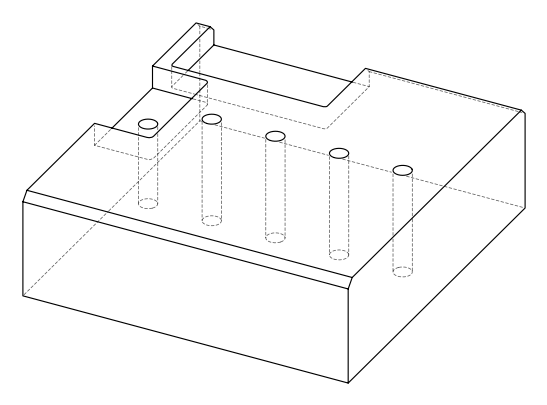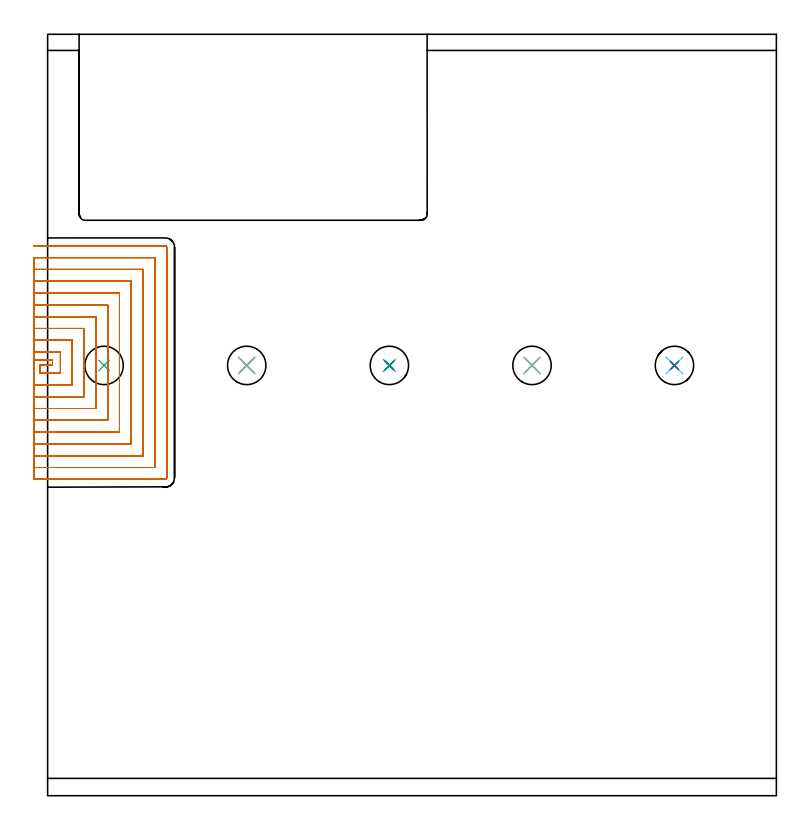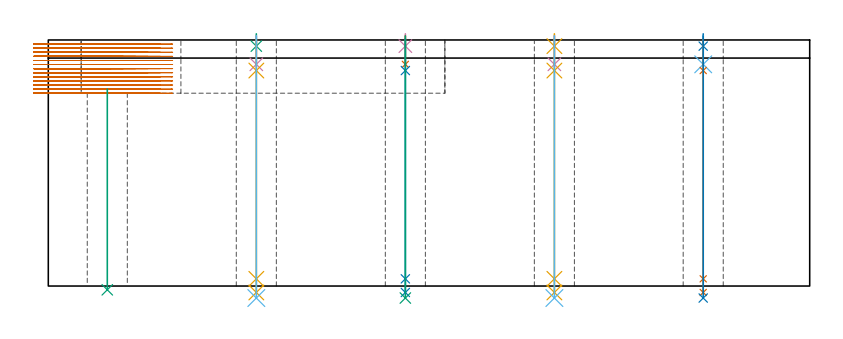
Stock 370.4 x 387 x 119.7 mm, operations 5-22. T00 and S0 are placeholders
(PLAN: 22 operations, 16 tool changes, 353.8 min)
(1 AREA_MILL | FG_CHAMFER_SURFACE | UGT0205_001 | 0.61 min | 709 mm3)
(2 AREA_MILL_1 | FG_CHAMFER_SURFACE_1 | UGT0205_001 | 12.02 min | 14342 mm3)
(3 AREA_MILL_2 | FG_CHAMFER_SURFACE_2 | UGT0205_001 | 4.49 min | 6139 mm3)
(4 MILL_SLOT | SLOT_PARTIAL_RECTANGULAR | NXT0201_008 | Follow Part, ap 1.5, ae 75% | 261.22 min | 432571 mm3)
(5 MILL_SLOT_1 | SLOT_PARTIAL_RECTANGULAR_1 | NXT0201_009 | Follow Part, ap 2, ae 75% | 70.29 min | 211427 mm3)
(6 SPOT_DRILL | STEP1HOLE | NXT0321_9005460120000 | 0.05 min | 202 mm3)
(7 SPOT_DRILL_1 | STEP1HOLE_2 | NXT0321_9005460120000 | 0.05 min | 190 mm3)
(8 SPOT_DRILL_2 | STEP1HOLE_3 | NXT0321_9005460120000 | 0.05 min | 189 mm3)
(9 SPOT_DRILL_3 | STEP1HOLE_4 | NXT0321_9005460120000 | 0.05 min | 162 mm3)
(10 DRILL_BLIND_HOLE_INTO_CENTER | STEP1HOLE | UGT0301_198 | 0.06 min | 436 mm3)
(11 GUN_DRILL_THROUGH_HOLE | STEP1HOLE | UGT0307_003 | 0.58 min | 4133 mm3)
(12 SPADE_DRILL_TO_ENLARGE_THROUGH_HOLE | STEP1HOLE | UGT0306_010 | 0.51 min | 30938 mm3)
(13 INDEXABLE_INSERT_DRILL_THROUGH_HOLE_FROM_SOLID | STEP1HOLE_1 | NXT0302_010 | 0.4 min | 28005 mm3)
(14 DRILL_BLIND_HOLE_INTO_CENTER_1 | STEP1HOLE_2 | UGT0301_198 | 0.06 min | 391 mm3)
(15 GUN_DRILL_THROUGH_HOLE_1 | STEP1HOLE_2 | UGT0307_003 | 0.58 min | 4174 mm3)
(16 SPADE_DRILL_TO_ENLARGE_THROUGH_HOLE_1 | STEP1HOLE_2 | UGT0306_010 | 0.51 min | 30925 mm3)
(17 DRILL_BLIND_HOLE_INTO_CENTER_2 | STEP1HOLE_3 | UGT0301_198 | 0.06 min | 390 mm3)
(18 GUN_DRILL_THROUGH_HOLE_2 | STEP1HOLE_3 | UGT0307_003 | 0.58 min | 4188 mm3)
(19 SPADE_DRILL_TO_ENLARGE_THROUGH_HOLE_2 | STEP1HOLE_3 | UGT0306_010 | 0.51 min | 30951 mm3)
(20 DRILL_BLIND_HOLE_INTO_CENTER_3 | STEP1HOLE_4 | UGT0301_198 | 0.06 min | 392 mm3)
(21 GUN_DRILL_THROUGH_HOLE_3 | STEP1HOLE_4 | UGT0307_003 | 0.58 min | 4179 mm3)
(22 SPADE_DRILL_TO_ENLARGE_THROUGH_HOLE_3 | STEP1HOLE_4 | UGT0306_010 | 0.51 min | 30948 mm3)
(TOOL UGT0205_001 | Chamfer Mill 20 x 3 x 45 deg. | D20 FL50 Z2)
(TOOL NXT0201_008 | ENDMILL 6mm [2P460-0600-NA 1630] | D6 FL26 Z6)
(TOOL NXT0201_009 | ENDMILL 8mm [2P460-0800-NA 1630] | D8 FL26 Z6)
(TOOL NXT0321_9005460120000 | NC Spot Drill, 142deg, 12mm, Carbide, Uncoated | D12 PA142 FL30 Z2)
(TOOL UGT0301_198 | Twist Drill 7.9 mm | D7.9 PA118 FL73 Z2)
(TOOL UGT0307_003 | Gun Drill 7 mm | D7 PA130 FL24 Z1)
(TOOL UGT0306_010 | Spade Drill 19.5mm | D19.5 PA132 FL10 Z2)
(TOOL NXT0302_010 | Index. Insert Drill 19.5mm [880-D1950L25-05] | D19.5 PA176 FL98 Z2)
(OP 5 MILL_SLOT_1)
G17 G21 G94 G90
T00 M6
G54
G17 G0 G90 X-7. Y221.5 S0 M3
G43 Z129.7 H1
Z117.708
G94 G1 X-4. F250.
X2.5 F500.
Y218.8
X-4.
Y214.8
X6.5
Y225.5
X-4.
X-7. F250.
Y208.8
X-4.
X12.5 F500.
Y231.5
X-4.
X-7. F250.
Y202.8
X-4.
X18.5 F500.
Y237.5
X-4.
X-7. F250.
Y196.8
X-4.
X24.5 F500.
Y243.5
X-4.
X-7. F250.
Y190.8
X-4.
X30.5 F500.
Y249.5
X-4.
X-7. F250.
Y184.8
X-4.
X36.5 F500.
Y255.5
X-4.
X-7. F250.
Y178.8
X-4.
X42.5 F500.
Y261.5
X-4.
X-7. F250.
Y172.8
X-4.
X48.5 F500.
Y267.5
X-4.
X-7. F250.
Y166.8
X-4.
X54.5 F500.
Y273.5
X-4.
X-7. F250.
Y160.8
X-4.
X59.8 F500.
G3 X60.5 Y161.5 R0.7
G1 Y278.8
G3 X59.8 Y279.5 R0.7
G1 X-4.
X-7. F250.
G0 Y221.5 Z115.715
G1 X-4.
X2.5 F500.
Y218.8
X-4.
Y214.8
X6.5
Y225.5
X-4.
X-7. F250.
Y208.8
X-4.
X12.5 F500.
Y231.5
X-4.
X-7. F250.
Y202.8
X-4.
X18.5 F500.
Y237.5
X-4.
X-7. F250.
Y196.8
X-4.
X24.5 F500.
Y243.5
X-4.
X-7. F250.
Y190.8
X-4.
X30.5 F500.
Y249.5
X-4.
X-7. F250.
Y184.8
X-4.
X36.5 F500.
Y255.5
X-4.
X-7. F250.
Y178.8
X-4.
X42.5 F500.
Y261.5
X-4.
X-7. F250.
Y172.8
X-4.
X48.5 F500.
Y267.5
X-4.
X-7. F250.
Y166.8
X-4.
X54.5 F500.
Y273.5
X-4.
X-7. F250.
Y160.8
X-4.
X59.8 F500.
G3 X60.5 Y161.5 R0.7
G1 Y278.8
G3 X59.8 Y279.5 R0.7
G1 X-4.
X-7. F250.
G0 Y221.5 Z113.723
G1 X-4.
X2.5 F500.
Y218.8
X-4.
Y214.8
X6.5
Y225.5
X-4.
X-7. F250.
Y208.8
X-4.
X12.5 F500.
Y231.5
X-4.
X-7. F250.
Y202.8
X-4.
X18.5 F500.
Y237.5
X-4.
X-7. F250.
Y196.8
X-4.
X24.5 F500.
Y243.5
X-4.
X-7. F250.
Y190.8
X-4.
X30.5 F500.
Y249.5
X-4.
X-7. F250.
Y184.8
X-4.
X36.5 F500.
Y255.5
X-4.
X-7. F250.
Y178.8
X-4.
X42.5 F500.
Y261.5
X-4.
X-7. F250.
Y172.8
X-4.
X48.5 F500.
Y267.5
X-4.
X-7. F250.
Y166.8
X-4.
X54.5 F500.
Y273.5
X-4.
X-7. F250.
Y160.8
X-4.
X59.8 F500.
G3 X60.5 Y161.5 R0.7
G1 Y278.8
G3 X59.8 Y279.5 R0.7
G1 X-4.
X-7. F250.
G0 Y221.5 Z111.731
G1 X-4.
X2.5 F500.
Y218.8
X-4.
Y214.8
X6.5
Y225.5
X-4.
X-7. F250.
Y208.8
X-4.
X12.5 F500.
Y231.5
X-4.
X-7. F250.
Y202.8
X-4.
X18.5 F500.
Y237.5
X-4.
X-7. F250.
Y196.8
X-4.
X24.5 F500.
Y243.5
X-4.
X-7. F250.
Y190.8
X-4.
X30.5 F500.
Y249.5
X-4.
X-7. F250.
Y184.8
X-4.
X36.5 F500.
Y255.5
X-4.
X-7. F250.
Y178.8
X-4.
X42.5 F500.
Y261.5
X-4.
X-7. F250.
Y172.8
X-4.
X48.5 F500.
Y267.5
X-4.
X-7. F250.
Y166.8
X-4.
X54.5 F500.
Y273.5
X-4.
X-7. F250.
Y160.8
X-4.
X59.8 F500.
G3 X60.5 Y161.5 R0.7
G1 Y278.8
G3 X59.8 Y279.5 R0.7
G1 X-4.
X-7. F250.
G0 Y221.5 Z109.738
G1 X-4.
X2.5 F500.
Y218.8
X-4.
Y214.8
X6.5
Y225.5
X-4.
X-7. F250.
Y208.8
X-4.
X12.5 F500.
Y231.5
X-4.
X-7. F250.
Y202.8
X-4.
X18.5 F500.
Y237.5
X-4.
X-7. F250.
Y196.8
X-4.
X24.5 F500.
Y243.5
X-4.
X-7. F250.
Y190.8
X-4.
X30.5 F500.
Y249.5
X-4.
X-7. F250.
Y184.8
X-4.
X36.5 F500.
Y255.5
X-4.
X-7. F250.
Y178.8
X-4.
X42.5 F500.
Y261.5
X-4.
X-7. F250.
Y172.8
X-4.
X48.5 F500.
Y267.5
X-4.
X-7. F250.
Y166.8
X-4.
X54.5 F500.
Y273.5
X-4.
X-7. F250.
Y160.8
X-4.
X59.8 F500.
G3 X60.5 Y161.5 R0.7
G1 Y278.8
G3 X59.8 Y279.5 R0.7
G1 X-4.
X-7. F250.
G0 Y221.5 Z107.746
G1 X-4.
X2.5 F500.
Y218.8
X-4.
Y214.8
X6.5
Y225.5
X-4.
X-7. F250.
Y208.8
X-4.
X12.5 F500.
Y231.5
X-4.
X-7. F250.
Y202.8
X-4.
X18.5 F500.
Y237.5
X-4.
X-7. F250.
Y196.8
X-4.
X24.5 F500.
Y243.5
X-4.
X-7. F250.
Y190.8
X-4.
X30.5 F500.
Y249.5
X-4.
X-7. F250.
Y184.8
X-4.
X36.5 F500.
Y255.5
X-4.
X-7. F250.
Y178.8
X-4.
X42.5 F500.
Y261.5
X-4.
X-7. F250.
Y172.8
X-4.
X48.5 F500.
Y267.5
X-4.
X-7. F250.
Y166.8
X-4.
X54.5 F500.
Y273.5
X-4.
X-7. F250.
Y160.8
X-4.
X59.8 F500.
G3 X60.5 Y161.5 R0.7
G1 Y278.8
G3 X59.8 Y279.5 R0.7
G1 X-4.
X-7. F250.
G0 Y221.5 Z105.754
G1 X-4.
X2.5 F500.
Y218.8
X-4.
Y214.8
X6.5
Y225.5
X-4.
X-7. F250.
Y208.8
X-4.
X12.5 F500.
Y231.5
X-4.
X-7. F250.
Y202.8
X-4.
X18.5 F500.
Y237.5
X-4.
X-7. F250.
Y196.8
X-4.
X24.5 F500.
Y243.5
X-4.
X-7. F250.
Y190.8
X-4.
X30.5 F500.
Y249.5
X-4.
X-7. F250.
Y184.8
X-4.
X36.5 F500.
Y255.5
X-4.
X-7. F250.
Y178.8
X-4.
X42.5 F500.
Y261.5
X-4.
X-7. F250.
Y172.8
X-4.
X48.5 F500.
Y267.5
X-4.
X-7. F250.
Y166.8
X-4.
X54.5 F500.
Y273.5
X-4.
X-7. F250.
Y160.8
X-4.
X59.8 F500.
G3 X60.5 Y161.5 R0.7
G1 Y278.8
G3 X59.8 Y279.5 R0.7
G1 X-4.
X-7. F250.
G0 Y221.5 Z103.761
G1 X-4.
X2.5 F500.
Y218.8
X-4.
Y214.8
X6.5
Y225.5
X-4.
X-7. F250.
Y208.8
X-4.
X12.5 F500.
Y231.5
X-4.
X-7. F250.
Y202.8
X-4.
X18.5 F500.
Y237.5
X-4.
X-7. F250.
Y196.8
X-4.
X24.5 F500.
Y243.5
X-4.
X-7. F250.
Y190.8
X-4.
X30.5 F500.
Y249.5
X-4.
X-7. F250.
Y184.8
X-4.
X36.5 F500.
Y255.5
X-4.
X-7. F250.
Y178.8
X-4.
X42.5 F500.
Y261.5
X-4.
X-7. F250.
Y172.8
X-4.
X48.5 F500.
Y267.5
X-4.
X-7. F250.
Y166.8
X-4.
X54.5 F500.
Y273.5
X-4.
X-7. F250.
Y160.8
X-4.
X59.8 F500.
G3 X60.5 Y161.5 R0.7
G1 Y278.8
G3 X59.8 Y279.5 R0.7
G1 X-4.
X-7. F250.
G0 Y221.5 Z101.769
G1 X-4.
X2.5 F500.
Y218.8
X-4.
Y214.8
X6.5
Y225.5
X-4.
X-7. F250.
Y208.8
X-4.
X12.5 F500.
Y231.5
X-4.
X-7. F250.
Y202.8
X-4.
X18.5 F500.
Y237.5
X-4.
X-7. F250.
Y196.8
X-4.
X24.5 F500.
Y243.5
X-4.
X-7. F250.
Y190.8
X-4.
X30.5 F500.
Y249.5
X-4.
X-7. F250.
Y184.8
X-4.
X36.5 F500.
Y255.5
X-4.
X-7. F250.
Y178.8
X-4.
X42.5 F500.
Y261.5
X-4.
X-7. F250.
Y172.8
X-4.
X48.5 F500.
Y267.5
X-4.
X-7. F250.
Y166.8
X-4.
X54.5 F500.
Y273.5
X-4.
X-7. F250.
Y160.8
X-4.
X59.8 F500.
G3 X60.5 Y161.5 R0.7
G1 Y278.8
G3 X59.8 Y279.5 R0.7
G1 X-4.
X-7. F250.
G0 Y221.5 Z99.777
G1 X-4.
X2.5 F500.
Y218.8
X-4.
Y214.8
X6.5
Y225.5
X-4.
X-7. F250.
Y208.8
X-4.
X12.5 F500.
Y231.5
X-4.
X-7. F250.
Y202.8
X-4.
X18.5 F500.
Y237.5
X-4.
X-7. F250.
Y196.8
X-4.
X24.5 F500.
Y243.5
X-4.
X-7. F250.
Y190.8
X-4.
X30.5 F500.
Y249.5
X-4.
X-7. F250.
Y184.8
X-4.
X36.5 F500.
Y255.5
X-4.
X-7. F250.
Y178.8
X-4.
X42.5 F500.
Y261.5
X-4.
X-7. F250.
Y172.8
X-4.
X48.5 F500.
Y267.5
X-4.
X-7. F250.
Y166.8
X-4.
X54.5 F500.
Y273.5
X-4.
X-7. F250.
Y160.8
X-4.
X59.8 F500.
G3 X60.5 Y161.5 R0.7
G1 Y278.8
G3 X59.8 Y279.5 R0.7
G1 X-4.
X-7. F250.
G0 Y221.5 Z97.785
G1 X-4.
X2.5 F500.
Y218.8
X-4.
Y214.8
X6.5
Y225.5
X-4.
X-7. F250.
Y208.8
X-4.
X12.5 F500.
Y231.5
X-4.
X-7. F250.
Y202.8
X-4.
X18.5 F500.
Y237.5
X-4.
X-7. F250.
Y196.8
X-4.
X24.5 F500.
Y243.5
X-4.
X-7. F250.
Y190.8
X-4.
X30.5 F500.
Y249.5
X-4.
X-7. F250.
Y184.8
X-4.
X36.5 F500.
Y255.5
X-4.
X-7. F250.
Y178.8
X-4.
X42.5 F500.
Y261.5
X-4.
X-7. F250.
Y172.8
X-4.
X48.5 F500.
Y267.5
X-4.
X-7. F250.
Y166.8
X-4.
X54.5 F500.
Y273.5
X-4.
X-7. F250.
Y160.8
X-4.
X59.8 F500.
G3 X60.5 Y161.5 R0.7
G1 Y278.8
G3 X59.8 Y279.5 R0.7
G1 X-4.
X-7. F250.
G0 Y221.5 Z95.792
G1 X-4.
X2.5 F500.
Y218.8
X-4.
Y214.8
X6.5
Y225.5
X-4.
X-7. F250.
Y208.8
X-4.
X12.5 F500.
Y231.5
X-4.
X-7. F250.
Y202.8
X-4.
X18.5 F500.
Y237.5
X-4.
X-7. F250.
Y196.8
X-4.
X24.5 F500.
Y243.5
X-4.
X-7. F250.
Y190.8
X-4.
X30.5 F500.
Y249.5
X-4.
X-7. F250.
Y184.8
X-4.
X36.5 F500.
Y255.5
X-4.
X-7. F250.
Y178.8
X-4.
X42.5 F500.
Y261.5
X-4.
X-7. F250.
Y172.8
X-4.
X48.5 F500.
Y267.5
X-4.
X-7. F250.
Y166.8
X-4.
X54.5 F500.
Y273.5
X-4.
X-7. F250.
Y160.8
X-4.
X59.8 F500.
G3 X60.5 Y161.5 R0.7
G1 Y278.8
G3 X59.8 Y279.5 R0.7
G1 X-4.
X-7. F250.
G0 Y221.5 Z93.8
G1 X-4.
X2.5 F500.
Y218.8
X-4.
Y214.8
X6.5
Y225.5
X-4.
X-7. F250.
Y208.8
X-4.
X12.5 F500.
Y231.5
X-4.
X-7. F250.
Y202.8
X-4.
X18.5 F500.
Y237.5
X-4.
X-7. F250.
Y196.8
X-4.
X24.5 F500.
Y243.5
X-4.
X-7. F250.
Y190.8
X-4.
X30.5 F500.
Y249.5
X-4.
X-7. F250.
Y184.8
X-4.
X36.5 F500.
Y255.5
X-4.
X-7. F250.
Y178.8
X-4.
X42.5 F500.
Y261.5
X-4.
X-7. F250.
Y172.8
X-4.
X48.5 F500.
Y267.5
X-4.
X-7. F250.
Y166.8
X-4.
X54.5 F500.
Y273.5
X-4.
X-7. F250.
Y160.8
X-4.
X59.8 F500.
G3 X60.5 Y161.5 R0.7
G1 Y278.8
G3 X59.8 Y279.5 R0.7
G1 X-4.
X-7. F250.
G0 Z129.7
M5
M2
(OP 6 SPOT_DRILL)
G17 G21 G94 G90
T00 M6
G54
G17 G0 G90 X318.6 Y218.7 S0 M3
G43 Z129.7 H0
G94 G81 G98 Z116.7 F250. R122.7
G80
M5
M2
(OP 7 SPOT_DRILL_1)
G17 G21 G94 G90
T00 M6
G54
G17 G0 G90 X101.2 Y218.7 S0 M3
G43 Z129.7 H0
G94 G81 G98 Z116.7 F250. R122.7
G80
M5
M2
(OP 8 SPOT_DRILL_2)
G17 G21 G94 G90
T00 M6
G54
G17 G0 G90 X173.7 Y218.7 S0 M3
G43 Z129.7 H0
G94 G81 G98 Z116.7 F250. R122.7
G80
M5
M2
(OP 9 SPOT_DRILL_3)
G17 G21 G94 G90
T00 M6
G54
G17 G0 G90 X246.2 Y218.7 S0 M3
G43 Z129.7 H0
G94 G81 G98 Z116.7 F250. R122.7
G80
M5
M2
(OP 10 DRILL_BLIND_HOLE_INTO_CENTER)
G17 G21 G94 G90
T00 M6
G54
G17 G0 G90 X318.6 Y218.7 S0 M3
G43 Z129.7 H0
G94 G81 G98 Z107.85 F250. R121.7
G80
M5
M2
(OP 11 GUN_DRILL_THROUGH_HOLE)
G17 G21 G94 G90
T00 M6
G54
G17 G0 G90 X318.6 Y218.7 M8
G43 Z129.7 H0
Z120.243
S716 M3
G94 G1 Z104.821 F125. M26
G4 X.084
Z3.5 F250.
G4 X.084
Z-3.132 F125.
G4 X.084
M5
M9
G0 Z120.243
Z129.7
M2
(OP 12 SPADE_DRILL_TO_ENLARGE_THROUGH_HOLE)
G17 G21 G94 G90
T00 M6
G54
G17 G0 G90 X318.6 Y218.7 S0 M3
G43 Z129.7 H0
G94 G73 G98 Z-5.841 F250. Q17.934 R121.7
G80
M5
M2
(OP 13 INDEXABLE_INSERT_DRILL_THROUGH_HOLE_FROM_SOLID)
G17 G21 G94 G90
T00 M6
G54
G17 G0 G90 X28.7 Y218.7 S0 M3
G43 Z129.7 H1
G94 G81 G98 Z-1.84 F250. R95.8
G80
M5
M2
(OP 14 DRILL_BLIND_HOLE_INTO_CENTER_1)
G17 G21 G94 G90
T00 M6
G54
G17 G0 G90 X101.2 Y218.7 S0 M3
G43 Z129.7 H0
G94 G81 G98 Z107.85 F250. R121.7
G80
M5
M2
(OP 15 GUN_DRILL_THROUGH_HOLE_1)
G17 G21 G94 G90
T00 M6
G54
G17 G0 G90 X101.2 Y218.7 M8
G43 Z129.7 H0
Z120.243
S716 M3
G94 G1 Z104.821 F125. M26
G4 X.084
Z3.5 F250.
G4 X.084
Z-3.132 F125.
G4 X.084
M5
M9
G0 Z120.243
Z129.7
M2
(OP 16 SPADE_DRILL_TO_ENLARGE_THROUGH_HOLE_1)
G17 G21 G94 G90
T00 M6
G54
G17 G0 G90 X101.2 Y218.7 S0 M3
G43 Z129.7 H0
G94 G73 G98 Z-5.841 F250. Q17.934 R121.7
G80
M5
M2
(OP 17 DRILL_BLIND_HOLE_INTO_CENTER_2)
G17 G21 G94 G90
T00 M6
G54
G17 G0 G90 X173.7 Y218.7 S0 M3
G43 Z129.7 H0
G94 G81 G98 Z107.85 F250. R121.7
G80
M5
M2
(OP 18 GUN_DRILL_THROUGH_HOLE_2)
G17 G21 G94 G90
T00 M6
G54
G17 G0 G90 X173.7 Y218.7 M8
G43 Z129.7 H0
Z120.243
S716 M3
G94 G1 Z104.821 F125. M26
G4 X.084
Z3.5 F250.
G4 X.084
Z-3.132 F125.
G4 X.084
M5
M9
G0 Z120.243
Z129.7
M2
(OP 19 SPADE_DRILL_TO_ENLARGE_THROUGH_HOLE_2)
G17 G21 G94 G90
T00 M6
G54
G17 G0 G90 X173.7 Y218.7 S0 M3
G43 Z129.7 H0
G94 G73 G98 Z-5.841 F250. Q17.934 R121.7
G80
M5
M2
(OP 20 DRILL_BLIND_HOLE_INTO_CENTER_3)
G17 G21 G94 G90
T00 M6
G54
G17 G0 G90 X246.2 Y218.7 S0 M3
G43 Z129.7 H0
G94 G81 G98 Z107.85 F250. R121.7
G80
M5
M2
(OP 21 GUN_DRILL_THROUGH_HOLE_3)
G17 G21 G94 G90
T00 M6
G54
G17 G0 G90 X246.2 Y218.7 M8
G43 Z129.7 H0
Z120.243
S716 M3
G94 G1 Z104.821 F125. M26
G4 X.084
Z3.5 F250.
G4 X.084
Z-3.132 F125.
G4 X.084
M5
M9
G0 Z120.243
Z129.7
M2
(OP 22 SPADE_DRILL_TO_ENLARGE_THROUGH_HOLE_3)
G17 G21 G94 G90
T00 M6
G54
G17 G0 G90 X246.2 Y218.7 S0 M3
G43 Z129.7 H0
G94 G73 G98 Z-5.841 F250. Q17.934 R121.7
G80
M5
M2
